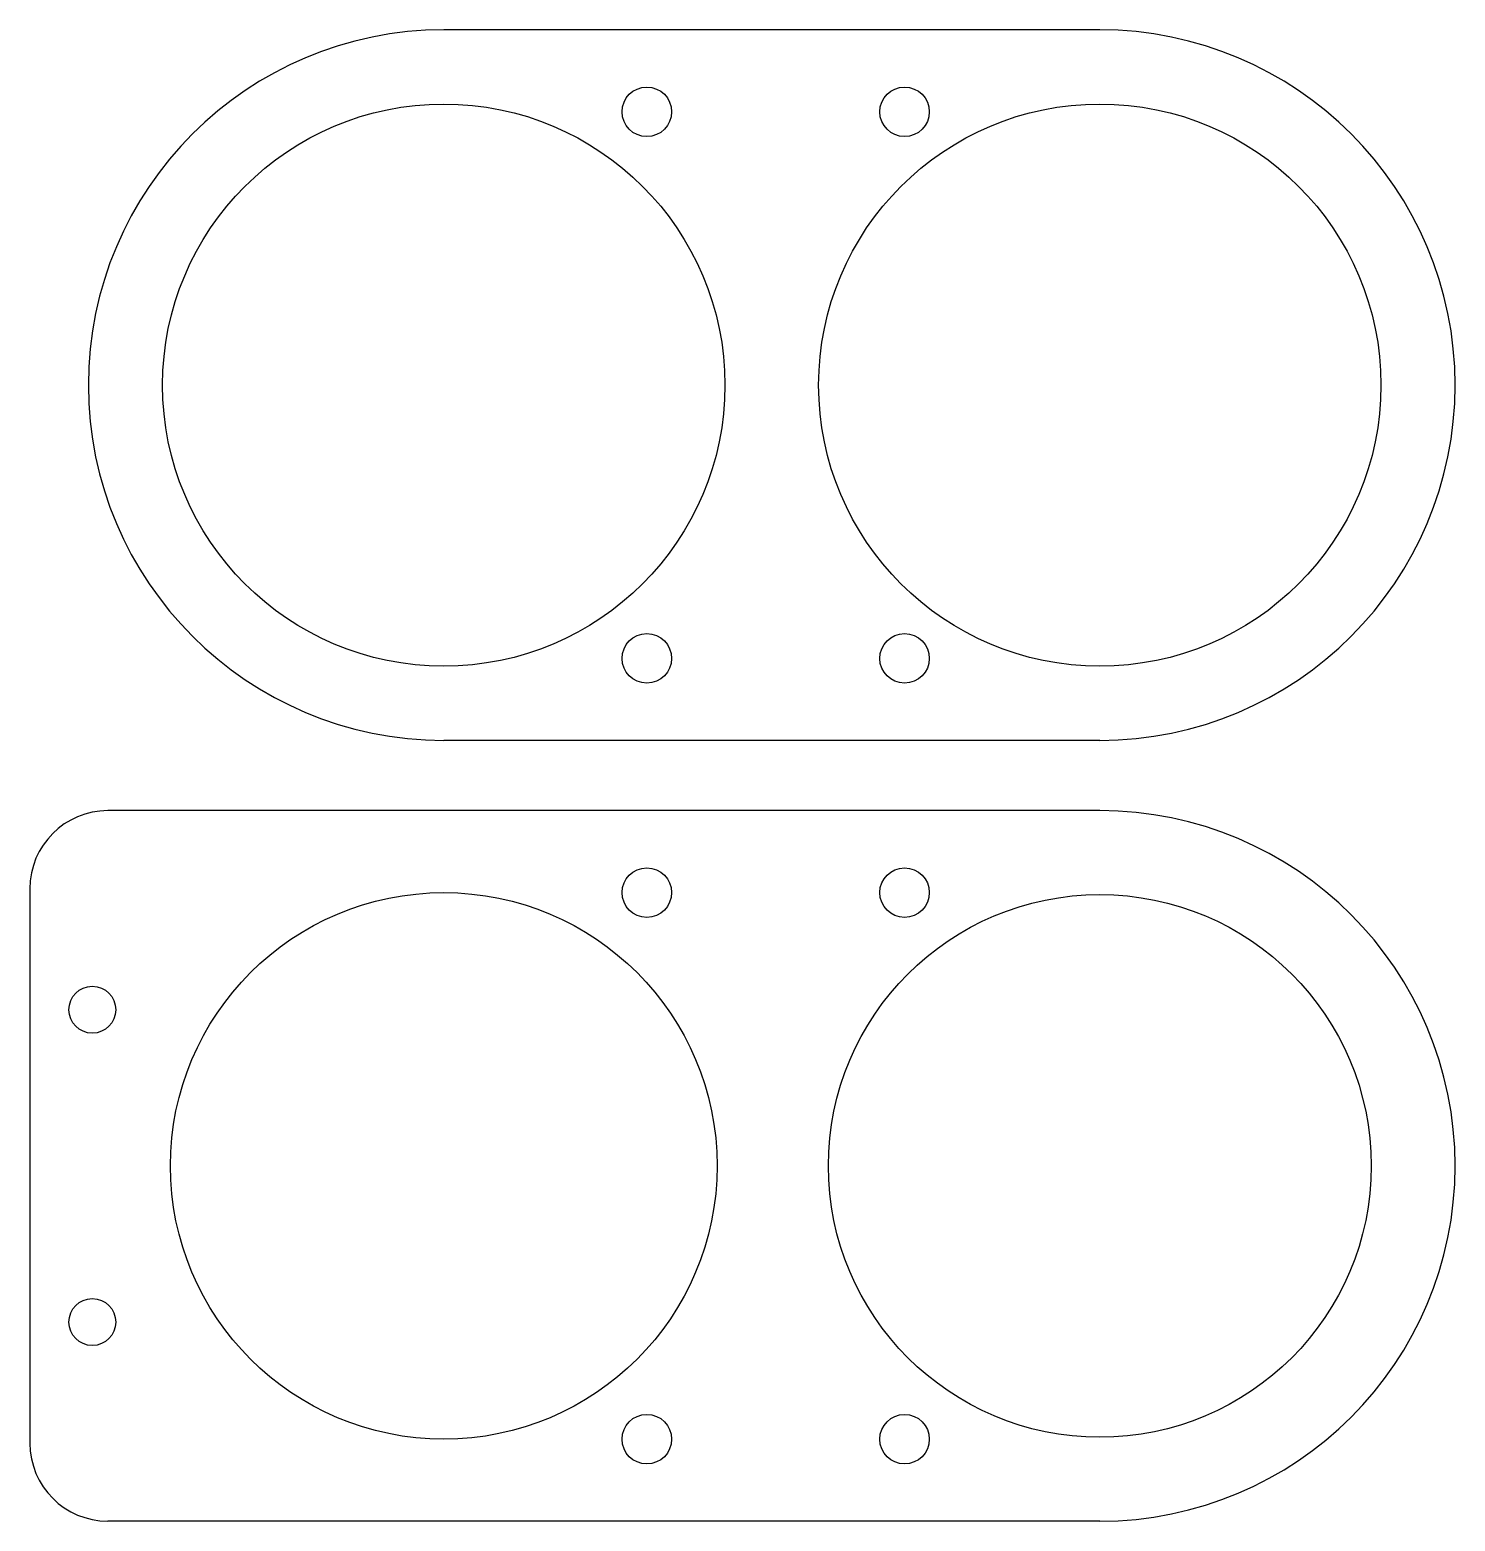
# Model space of a CAD drawing. Header units: millimetres. Extents: x -53 to 130, y -46 to 146.
import ezdxf

# ---------------------------------------------------------------- set-up
doc = ezdxf.new("R2010")
doc.units = ezdxf.units.MM
doc.layers.get('0').update_dxf_attribs({"lineweight": 25, "true_color": 0x000000})

msp = doc.modelspace()

# ---------------------------------------------------------------- linework, layer by layer
for p, q in [((84, 145.5), (0, 145.5)), ((84, 54.5), (0, 54.5)), ((84, 45.5), (-43, 45.5)), ((-53, 35.5), (-53, -35.5)), ((84, -45.5), (-43, -45.5))]:
    msp.add_line(p, q)
for centre, radius in [((26, 135), 3.17), ((59, 135), 3.17), ((0, 100), 36), ((84, 100), 36), ((26, 65), 3.17), ((59, 65), 3.17), ((26, 35), 3.17), ((59, 35), 3.17), ((0, 0), 35), ((84, 0), 34.75), ((-45, 20), 3), ((-45, -20), 3), ((26, -35), 3.17), ((59, -35), 3.17)]:
    msp.add_circle(centre, radius)
for centre, radius, start, end in [((0, 100), 45.5, 90, 270), ((84, 100), 45.5, 270, 90), ((-43, 35.5), 10, 90, 180), ((84, 0), 45.5, 270, 90), ((-43, -35.5), 10, 180, 270)]:
    msp.add_arc(centre, radius, start, end)

doc.saveas('drawing.dxf')
